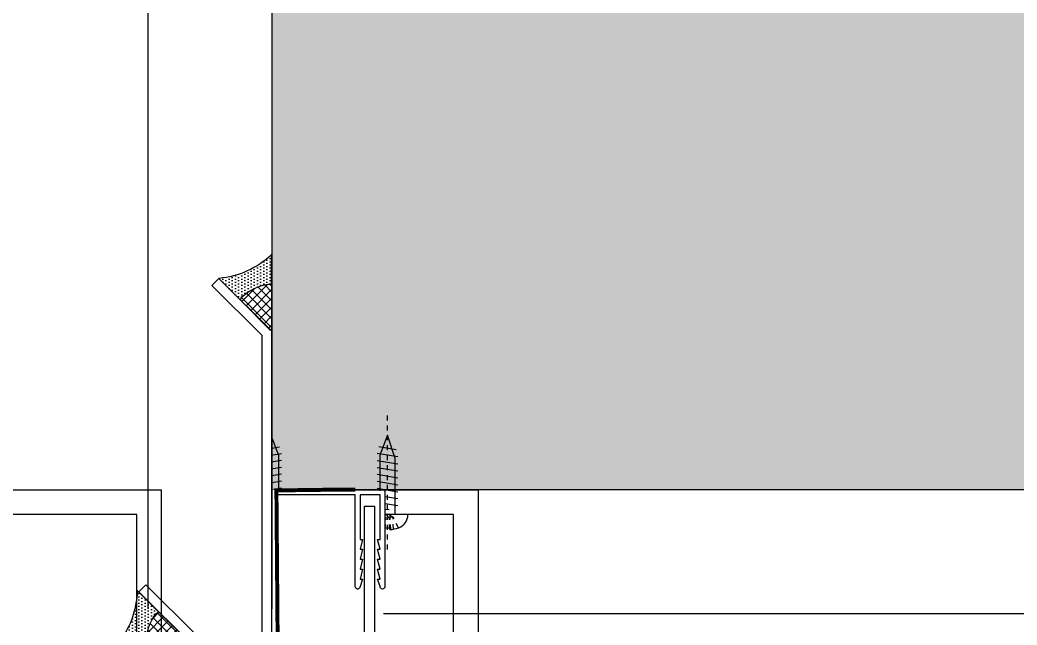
# Model space of a CAD drawing. Header units: inches. Extents: x 21 to 32698, y 13 to 3712.
# Drawn here: x 4611.68 to 4631.76, y 979.36 to 991.54 of the extents above; entities that cross this region are included whole.
import ezdxf

# ---------------------------------------------------------------- set-up
doc = ezdxf.new("R2010")
doc.units = ezdxf.units.IN
doc.header["$MEASUREMENT"] = 0
doc.set_wipeout_variables(frame=1)
for name, pattern in [('DASHDOT', [1, 0.5, -0.25, 0, -0.25]), ('DASHED2', [0.375, 0.25, -0.125]), ('DOT', [6.349999999999998, 0, -6.349999999999998]), ('HIDDEN', [9.524999999999995, 6.349999999999998, -3.174999999999998])]:
    doc.linetypes.add(name, pattern=pattern)
for name, color, linetype, lineweight in [('Z_MİM_-KM-BEAM-RAY', 8, 'DOT', 25), ('Z_MİM_-KM-GLAZ', 8, 'Continuous', 25), ('Z_MİM_-KM-IRON-09', 8, 'Continuous', 25), ('Z_MİM_-KM-PATTERN-STRC', 8, 'Continuous', 25), ('Z_MİM_-KM-STRC-CONCRETE', 8, 'Continuous', 25), ('Z_MİM_-KM-STRS-HID', 8, 'HIDDEN', 25), ('Z_MİM_-KM-WALL', 8, 'Continuous', 25), ('Z_MİM_-KM-WALL-PL', 8, 'Continuous', 25), ('Z_MİM_-KM-WALL-PLASTER', 8, 'Continuous', 25), ('Z_MİM_00', 8, 'Continuous', 25), ('Z_MİM_2-0', 8, 'Continuous', 25), ('Z_MİM_3-1', 8, 'DASHED2', 25), ('Z_MİM_AX', 8, 'DASHDOT', 25), ('Z_MİM_MYM_alüminyum levha', 8, 'Continuous', 25), ('Z_MİM_MYM_butil mastik', 8, 'Continuous', 25), ('Z_MİM_MYM_galvaniz levha', 8, 'Continuous', 25), ('Z_MİM_MYM_MEMBRAN_', 8, 'HIDDEN', 25), ('Z_MİM_OL', 8, 'Continuous', 25)]:
    doc.layers.add(name, color=color, linetype=linetype, lineweight=lineweight)

# ---------------------------------------------------------------- blocks, each defined once
blk = doc.blocks.new('-KM_Kolon_ZK')
at = {"layer": 'Z_MİM_-KM-PATTERN-STRC'}
blk.add_hatch(color=256, dxfattribs=at).paths.add_polyline_path([(1284.999549388885, 370.0000047683716), (1309.999525547027, 370.0000047683716), (1309.999525547027, 0), (1284.999549388885, 0)], flags=0)
at = {"layer": 'Z_MİM_-KM-STRC-CONCRETE'}
blk.add_lwpolyline([(1284.999549388885, 370.0000047683716), (1309.999525547027, 370.0000047683716), (1309.999525547027, 0), (1284.999549388885, 0)], close=True, dxfattribs=at)
blk = doc.blocks.new('VD')
at = {"layer": 'Z_MİM_2-0', "extrusion": (0.950034718772259, -0.3121442505113858, 0), "elevation": -4.976066775973106}
blk.add_lwpolyline([(10.17938403569046, 0), (15.14503692707554, 0)], dxfattribs=at)
at = {"layer": 'Z_MİM_2-0', "extrusion": (0.9329723060285132, 0.3599481576336212, 0), "elevation": 5.738135703692447}
blk.add_lwpolyline([(14.87303542406792, 0), (10.56685975078038, 0)], dxfattribs=at)
at = {"layer": 'Z_MİM_2-0', "extrusion": (0.164398987309791, -0.9863939238314047, 0)}
for points, elevation in [([(-0.1740062118521519, 0), (4.083927559188182, 0)], -11.72976403989351), ([(3.853768977094185, 0), (-0.4041647941853796, 0)], -10.34881254667882), ([(3.623610394732251, 0), (-0.6343233764229148, 0)], -8.96786105329189), ([(3.16329323039115, 0), (-1.094640540897984, 0)], -6.205958066518022), ([(2.933134648038782, 0), (-1.324799123365182, 0)], -4.825006573169368), ([(2.702976065810818, 0), (-1.554957705353916, 0)], -3.44405507985899), ([(2.472817483793376, 0), (-1.785116287601019, 0)], -2.063103586414638)]:
    blk.add_lwpolyline(points, dxfattribs=dict(at, elevation=elevation))
at = {"layer": 'Z_MİM_2-0'}
blk.add_lwpolyline([(-1.734073130995964, 13.00254934345139), (1.723911439301446, 13.57888010516762)], dxfattribs=at)
at = {"layer": 'Z_MİM_2-0', "extrusion": (1, 0, 0)}
for points, elevation in [([(0.1415615319856442, 0), (11.2240188838914, 0)], -1.549999999813735), ([(11.92401888390304, 0), (0.1415615319856442, 0)], 1.550000000279394), ([(-2.72480994137004, 0), (-3.092793280724436, 0)], -0.4507135039893912), ([(-3.092793280724436, 0), (-2.72480994137004, 0)], 0.4507135044550524)]:
    blk.add_lwpolyline(points, dxfattribs=dict(at, elevation=elevation))
at = {"layer": 'Z_MİM_2-0', "extrusion": (0.16439898729649, -0.9863939238336215, 0), "elevation": -7.586909559950717}
blk.add_lwpolyline([(3.39345181240198, 0), (-0.8644819587531856, 0)], dxfattribs=at)
at = {"layer": 'Z_MİM_2-0', "extrusion": (0.0655334972244464, -0.9978503699160178, 0), "elevation": -0.9017022158203323}
blk.add_lwpolyline([(-0.2590077189533923, 0), (2.163742946799732, 0)], dxfattribs=at)
at = {"layer": 'Z_MİM_2-0', "extrusion": (0, 1, 0)}
for points, elevation in [([(4.099999999743886, 0), (-4.100000000209544, 0)], -0.0584384680259973), ([(-0.4507135044550524, 0), (0.4507135039893912, 0)], -2.72480994137004)]:
    blk.add_lwpolyline(points, dxfattribs=dict(at, elevation=elevation))
at = {"layer": 'Z_MİM_2-0'}
for centre, radius, start, end in [((-1.749999999883581, 0.1415615319856442), 0.2000000000116415, 270.0000000333505, 0), ((1.750000000349245, 0.1415615319274366), 0.2000000000698492, 179.9999999833247, 269.9999999666494)]:
    blk.add_arc(centre, radius, start, end, dxfattribs=at)
at = {"layer": 'Z_MİM_2-0', "extrusion": (0, 0, -1)}
for centre, radius, start, end in [((1.279687499743886, -0.0584384679677896), 2.820312500072962, 290.3510216892812, 0), ((-1.27968750032596, -0.0584384679677896), 2.820312499883583, 180, 249.6489783169725), ((2.328306e-10, 3.391561530181205), 6.499999998167972, 273.9761108514362, 290.3510216892812), ((-1.0477379e-09, 3.391561529249883), 6.499999997172812, 249.6489783107187, 266.0238891485639)]:
    blk.add_arc(centre, radius, start, end, dxfattribs=at)
at = {"layer": 'Z_MİM_3-1', "extrusion": (0.4694715628002168, -0.8829475928513097, 0)}
blk.add_lwpolyline([(-1.296792707708209, 0), (2.329041e-10, 0)], dxfattribs=at)
at = {"layer": 'Z_MİM_3-1', "extrusion": (-0.4694715628002168, -0.8829475928513097, 0), "elevation": -6.36288e-10}
blk.add_lwpolyline([(2.471935e-10, 0), (1.296792708524002, 0)], dxfattribs=at)
at = {"layer": 'Z_MİM_3-1'}
for points in [[(-2.199999999720601, -2.72480994137004), (-1.144999999785794, -0.6088072991697118)], [(-0.6372060478897767, -3.077129869838242), (-0.5197234839433805, -0.6088072991697118)], [(-0.468169208499603, -3.091556359257081), (-0.3499999997438863, -0.6088072991697118)], [(0.4681692089652645, -3.091556359257081), (0.3500000002095476, -0.6088072991697118)], [(0.6372060483554379, -3.077129869838242), (0.5197234844090417, -0.6088072991697118)], [(1.145000000251457, -0.6088072991697118), (2.200000000186264, -2.72480994137004)]]:
    blk.add_lwpolyline(points, dxfattribs=at)
at = {"layer": 'Z_MİM_3-1', "extrusion": (0.9988692258092772, -0.0475422941303355, 0), "elevation": -1.060018076509612}
blk.add_lwpolyline([(-3.049835415918403, 0), (-0.659949243918815, 0)], dxfattribs=at)
at = {"layer": 'Z_MİM_3-1', "extrusion": (0, 1, 0), "elevation": -0.6088072991697118}
blk.add_lwpolyline([(1.144999999785794, 0), (-1.145000000251457, 0)], dxfattribs=at)
at = {"layer": 'Z_MİM_3-1', "extrusion": (0.9988692258092772, 0.0475422941303355, 0), "elevation": 1.060018077210084}
blk.add_lwpolyline([(-3.049835415951611, 0), (-0.6599492438938809, 0)], dxfattribs=at)
at = {"layer": 'Z_MİM_AX', "extrusion": (1, 0, 0), "elevation": 2.328306e-10}
blk.add_lwpolyline([(-7.108438468014355, 0), (19.941561531974, 0)], dxfattribs=at)
blk = doc.blocks.new('A$C70963ABB')
at = {"layer": 'Z_MİM_-KM-IRON-09'}
blk.add_lwpolyline([(0.3999351559905335, 19.99996344112151), (0.3999350988015067, 69.49996347031265), (5.399935098801505, 69.49996347031265), (5.399935098801505, 69.99996347031265), (-0.1000649011984933, 69.99996347031265), (-0.1000648440094665, 19.99996344112151), (0.3999351559905335, 19.99996344112151)], dxfattribs=at)
at = {"layer": 'Z_MİM_OL', "yscale": 0.1, "zscale": 0.1}
for p, xscale in [((1.726054547718375, 69.5058073171167), 0.1), ((4.073815649884636, 69.5058073171167), -0.1)]:
    blk.add_blockref('VD', p, dxfattribs=dict(at, xscale=xscale))
blk = doc.blocks.new('-KM_Kiriş İzi_ZK')
at = {"layer": 'Z_MİM_-KM-BEAM-RAY'}
blk.add_line((665.0000810623168, 0), (1284.999847412109, 0), dxfattribs=at)
blk = doc.blocks.new('*U90')
at = {"layer": 'Z_MİM_MYM_butil mastik'}
h = blk.add_hatch(dxfattribs=at)
h.set_pattern_fill('DOTS', color=256, scale=0.3999999999999999, angle=179.999999999994, style=0)
h.set_pattern_definition([(180.0000000000027, (-119708.8850419417, -7601.351491775655), (-0.3175000000000661, -0.6349999999999671), [0, -0.6349999999999999])])
edge = h.paths.add_edge_path()
edge.add_arc((-11.20960187843653, 44.59321998062815), 17.46795769921748, 270.9768596078583, 309.9193008768398)
edge.add_line((-0.0002732359298523, 31.19618681779952), (-0.0001547438757594, 24.83853909078874))
edge.add_arc((-0.6166951220575374, 24.62570194672454), 0.652243580130869, 19.04528895110495, 91.47133484934685)
edge.add_arc((-0.3829530836027995, 15.52546987985733), 9.755477017288197, 91.47133482265848, 126.6192430261743)
edge.add_arc((-5.812981496494384, 22.83188147842602), 0.6522435800688209, 126.6192430222883, 199.0452889205304)
edge.add_line((-6.429521874731086, 22.61904433471107), (-10.91179782067998, 27.12780103561471))
h = blk.add_hatch(dxfattribs=at)
h.set_pattern_fill('ANSI37', color=256, scale=0.3999999999999999, angle=179.999999999994, style=0)
h.set_pattern_definition([(224.999999999994, (-119708.8850419417, -7601.351491775655), (0.8980256121068212, -0.8980256121070084), []), (314.999999999994, (-119708.8850419417, -7601.351491775655), (0.8980256121070084, 0.8980256121068212), [])])
edge = h.paths.add_edge_path()
edge.add_arc((-0.1921284182424453, 17.08889625591941), 0.6097956960646755, 256.3280097528247, 286.1228371821852)
edge.add_arc((-0.0315513830848092, 16.53339517647035), 0.0315514280523711, 286.1228374727204, 360.0010682557561)
edge.add_line((4.49620778e-08, 16.53339576473348), (-0.0001547438757594, 24.83853909078874))
edge.add_arc((-0.6166951220575374, 24.62570194672454), 0.652243580130869, 19.04528895110495, 91.47133484934685)
edge.add_arc((-0.3829530836027995, 15.52546987985733), 9.755477017288197, 91.47133482265848, 126.6192430261743)
edge.add_arc((-5.812981496494384, 22.83188147842602), 0.6522435800688209, 126.6192430222883, 199.0452889205304)
edge.add_line((-6.429521874731086, 22.61904433471107), (-0.3511799035801921, 16.50479224076388))
edge.add_arc((-0.3288040618922968, 16.52703666374061), 0.0315514285700304, 224.8312489676471, 256.3280079857615)
h = blk.add_hatch(dxfattribs=at)
h.set_pattern_fill('DOTS', color=256, scale=0.3999999999999999, angle=179.999999999994, style=0)
h.set_pattern_definition([(180.0000000000027, (-119649.0470789313, -7567.459113215182), (-0.3175000000000661, -0.6349999999999671), [0, -0.6349999999999999])])
edge = h.paths.add_edge_path()
edge.add_arc((-91.16591395672143, 12.16483940356704), 17.46795770043746, 316.1456089793835, 355.0880502483649)
edge.add_line((-73.76210803396464, 10.66915038933712), (-69.25326779505674, 6.186958477438095))
edge.add_arc((-69.53700059796616, 5.599661802619226), 0.65224358003751, 64.21403827780905, 136.6400841760512)
edge.add_arc((-62.91844756813874, -0.6504273837768939), 9.755477019126266, 136.6400841931632, 171.7879923966791)
edge.add_arc((-71.92833934795188, 0.6498453468897833), 0.6522435794049857, 171.7879924308638, 244.2140383291066)
edge.add_line((-72.21207215006035, 0.0625486723864226), (-78.56971987858456, 0.0625486712229294))
h = blk.add_hatch(dxfattribs=at)
h.set_pattern_fill('ANSI37', color=256, scale=0.3999999999999999, angle=179.999999999994, style=0)
h.set_pattern_definition([(224.999999999994, (-119649.0470789313, -7567.459113215182), (0.8980256121068212, -0.8980256121070084), []), (314.999999999994, (-119649.0470789313, -7567.459113215182), (0.8980256121070084, 0.8980256121068212), [])])
edge = h.paths.add_edge_path()
edge.add_arc((-63.8926727236339, 0.5871514771019375), 0.6097956961693676, 301.4967590186635, 331.291586448024)
edge.add_arc((-63.3855087641325, 0.3093905151670904), 0.0315514278950378, 331.2915863974236, 405.1698171804559)
edge.add_line((-63.36326475800055, 0.3317667702920634), (-69.25326779505674, 6.186958477438095))
edge.add_arc((-69.53700059796616, 5.599661802619226), 0.65224358003751, 64.21403827780905, 136.6400841760512)
edge.add_arc((-62.91844756813874, -0.6504273837768939), 9.755477019126266, 136.6400841931632, 171.7879923966791)
edge.add_arc((-71.92833934795188, 0.6498453468897833), 0.6522435794049857, 171.7879924308638, 244.2140383291066)
edge.add_line((-72.21207215006035, 0.0625486723864226), (-63.59056881254115, 0.0625486723855274))
edge.add_arc((-63.59056881149442, 0.09410009955684), 0.0315514271713126, 269.9999980991937, 301.4967571173082)
at = {"layer": 'Z_MİM_MYM_butil mastik', "linetype": 'ByBlock'}
for points in [[(-10.91179782067998, 27.12780103561471, 0.1715728752538103), (-0.0002732359298523, 31.19618681779952), (-0.0001547438757594, 24.83853909078874, 0.3269761739833912), (-0.6334426599520833, 25.27773047968641, 0.1545754467472077), (-6.202041185667343, 23.35538338482334, 0.3269761739833912), (-6.429521874731086, 22.61904433471107)], [(-0.336261658321452, 16.49637925190743, 0.1307418539094575), (-0.0227896276370994, 16.50308471204602, 0.3340046227781613), (4.49620778e-08, 16.53339576473348), (-0.0001547438757594, 24.83853909078874, 0.3269761739833912), (-0.6334426599520833, 25.27773047968641, 0.1545754467472077), (-6.202041185667343, 23.35538338482334, 0.3269761739833912), (-6.429521874731086, 22.61904433471107), (-0.3511799035801921, 16.50479224076388, 0.1383023479854788)], [(-78.56971987858456, 0.0625486712229294, 0.1715728752538103), (-73.76210803396464, 10.66915038933712), (-69.25326779505674, 6.186958477438095, 0.3269761739833912), (-70.01121767153934, 6.047478567414663, 0.1545754467472077), (-72.57389502923506, 0.7430094453292115, 0.3269761739833912), (-72.21207215006035, 0.0625486723864226)], [(-63.57408475873564, 0.0671971524842202, 0.1307418539094575), (-63.35783577545115, 0.2942347143087429, 0.3340046227781613), (-63.36326475800055, 0.3317667702920634), (-69.25326779505674, 6.186958477438095, 0.3269761739833912), (-70.01121767153934, 6.047478567414663, 0.1545754467472077), (-72.57389502923506, 0.7430094453292115, 0.3269761739833912), (-72.21207215006035, 0.0625486723864226), (-63.59056881254115, 0.0625486723855274, 0.1383023479854788)]]:
    blk.add_lwpolyline(points, format="xyb", close=True, dxfattribs=at)
at = {"layer": 'Z_MİM_MYM_galvaniz levha'}
blk.add_lwpolyline([(-12.02489728082096, 25.36672332192785, -0.4142135648179192), (-12.02489686498544, 25.36686474186382), (-10.6066727286402, 26.77677266075275, -0.4142135272009682), (-10.60653130788932, 26.77677224468439), (-9.21752155e-08, 16.10767933571601), (0, 0), (-63.15547781854434, 5.78962042612e-05, 0.6671158378237328), (-63.15554873689585, -0.0001126056760865), (-73.76217895254885, 10.66907988751973, -0.4142135271788126), (-73.76217853659696, 10.66922130838702), (-72.34388348178383, 12.07919972839485), (-62.32384397319994, 2.000057896204173), (-1.999999999999791, 2.000000000000206), (-2.0000000921753, 15.28269515707069), (-12.02489728082096, 25.36672332192785)], format="xyb", dxfattribs=at)
blk = doc.blocks.new('ANK-1')
for points in [[(68, 0), (0, 0)], [(0, -130.2737574382918), (0, 0)], [(5, -5), (200.0903069581836, -5), (200.0903069581836, 0)], [(0, -130.2737574382918), (5, -130.2737574382918), (5, -5)]]:
    blk.add_lwpolyline(points)
blk = doc.blocks.new('-KM-AL5 140_164')
blk.add_wipeout([(151.48787765189405, -34.020015651829965), (151.72578753232278, -15.47991156819623), (149.45002251653852, -15.450016401351206), (149.45002251649908, 7.149983598684599), (9.450022516542688, 7.149983599164699), (9.450022516542688, -15.450016401351206), (7.397848611566587, -15.450016401351206), (7.567335590771805, -34.0610793052372)])
blk.add_lwpolyline([(151.6757875323237, -17.4500164013516, -0.4112603993836938), (151.6257900791388, -17.40052105508948), (151.5757875323179, -17.25001640135178), (151.6257875323208, -17.25001640135178), (151.5757875323179, -17.05001640135197), (151.6257875323208, -17.05001640135197), (151.5757875323179, -16.85001640135215), (151.6257875323208, -16.85001640135215), (151.5757875323179, -16.65001640135142), (151.6257875323208, -16.65001640135142), (151.5757875323179, -16.4500164013516), (151.6257875323208, -16.4500164013516), (151.6257875323208, -15.55001640135197), (151.2257875323193, -15.55001640135197), (151.2257875323193, -16.4500164013516), (151.2757875323223, -16.4500164013516), (151.2257875323193, -16.65001640135142), (151.2757875323223, -16.65001640135142), (151.2257875323193, -16.85001640135215), (151.2757875323223, -16.85001640135215), (151.2257875323193, -17.05001640135197), (151.2757875323223, -17.05001640135197), (151.2257875323193, -17.25001640135178), (151.2757875323223, -17.25001640135178), (151.2257875323193, -17.40051640135243, -0.4142135623730951), (151.1762875323111, -17.4500164013516), (151.1757875323237, -17.4500164013516, -0.4142135623730951), (151.1257875323208, -17.40001640135142), (151.1257875323208, -15.55001640135197), (149.5757875323179, -15.55001640135197, -0.4142135623730951), (149.5257875323223, -15.50001640135178), (149.5257875323223, -15.50001640135178, -0.4142135623730951), (149.5757875323179, -15.4500164013516), (151.6757875323237, -15.4500164013516, -0.4142135623730951), (151.7257875323194, -15.50001640135178), (151.7257875323194, -17.40051640135243, -0.4142135623730951), (151.6762875323111, -17.4500164013516)], format="xyb", close=True)
at = {"layer": 'Z_MİM_-KM-WALL'}
blk.add_line((149.4500225165393, 4.549983598649304), (149.4500225165393, -17.85001640131668), dxfattribs=at)
at = {"layer": 'Z_MİM_-KM-WALL-PLASTER'}
blk.add_lwpolyline([(149.4500225165393, 7.049983598648394), (146.9500225165393, 7.049983598648394), (146.9500225165393, -17.85001640131668)], dxfattribs=at)
at = {"layer": 'Z_MİM_MYM_alüminyum levha', "elevation": 0.0016274945012187}
blk.add_lwpolyline([(151.5148921240252, -15.78052873452452, 0.4142135623687288), (151.5148821240218, -15.78053873441422), (151.5148821240218, -20.39177244666916), (151.5148821240218, -33.91965087873814, -0.4142135623730951), (151.3148721276448, -34.11966087862857), (144.7487856986845, -34.11966087862857), (144.7487856986845, -33.91966087862875), (151.314872124014, -33.91966087862875, 0.4142135623730951), (151.3148821240174, -33.91965087873814), (151.3148821240174, -20.39177244666916), (151.3148821240174, -15.78053873441422, -1.24992375122e-05), (151.3148821240174, -15.78052873452452), (151.5148821240218, -15.78052873452452)], format="xyb", dxfattribs=at)
at = {"layer": 'Z_MİM_MYM_MEMBRAN_', "ltscale": 20, "const_width": 0.08}
blk.add_lwpolyline([(144.9131721431331, -33.91966087862875), (146.6131721431302, -33.91966087862875), (149.6866500481192, -33.37209567913578), (149.6866500481192, -33.37209567913578), (149.5404321932365, -15.46466106229218), (150.625787532299, -15.4500164013516), (151.125787532299, -15.4500164013516)], dxfattribs=at)
at = {"xscale": -0.1, "yscale": 0.1, "zscale": 0.1}
blk.add_blockref('ANK-1', (147.2304084140924, -15.4500164013516), dxfattribs=at)
at = {"xscale": -0.1, "yscale": 0.1, "zscale": 0.1, "rotation": 90}
blk.add_blockref('*U90', (149.4500270958669, -18.57004372494248), dxfattribs=at)

msp = doc.modelspace()

# ---------------------------------------------------------------- linework, layer by layer
at = {"layer": 'Z_MİM_-KM-STRS-HID'}
msp.add_lwpolyline([(5371.757012654279, 982.0831087493367), (5371.757012654279, 732.0831009268967), (4611.757084179852, 732.0831009268967), (4611.757084179852, 982.0831009268967)], dxfattribs=at)
at = {"layer": 'Z_MİM_-KM-WALL-PL'}
msp.add_lwpolyline([(4641.757084179852, 982.0831009268967), (3331.757558632825, 982.0831009268967), (3331.757558632825, 1637.083169546073), (3041.758088518117, 1637.083382930702), (3041.758088518117, 2582.084265079445), (6831.758095074627, 2582.084265079445), (6831.758095074627, 982.0831087493367), (5341.757598275487, 982.0831087493367)], dxfattribs=at)
at = {"layer": 'Z_MİM_-KM-WALL-PLASTER'}
msp.add_lwpolyline([(4644.257084179852, 1293.057684618013), (4644.257084179852, 979.5831009268963), (3329.257558632825, 979.583100926882), (3329.257558632825, 1634.583171385596), (3039.258088518117, 1634.583384770225), (3039.258088518117, 2584.584265079445), (6834.258095074628, 2584.584265079445), (6834.258095074628, 979.5831087493366), (5339.25701265428, 979.5831087493366), (5339.25701265428, 1293.057684618013)], dxfattribs=at)

# ---------------------------------------------------------------- block references
at = {"layer": 'Z_MİM_-KM-BEAM-RAY'}
msp.add_blockref('-KM_Kiriş İzi_ZK', (3331.71404953344, 982.0831087493367), dxfattribs=at)
at = {"layer": 'Z_MİM_-KM-STRC-CONCRETE'}
msp.add_blockref('-KM_Kolon_ZK', (3331.757558632825, 982.0831087493367), dxfattribs=at)
at = {"layer": 'Z_MİM_00', "xscale": -1}
msp.add_blockref('A$C70963ABB', (4620.811293354543, 912.0831374565836), dxfattribs=at)

# ---------------------------------------------------------------- next in the draw order: block references
at = {"layer": 'Z_MİM_-KM-GLAZ'}
msp.add_blockref('-KM-AL5 140_164', (4467.307383528395, 997.5331601666637), dxfattribs=at)

doc.saveas('drawing.dxf')
